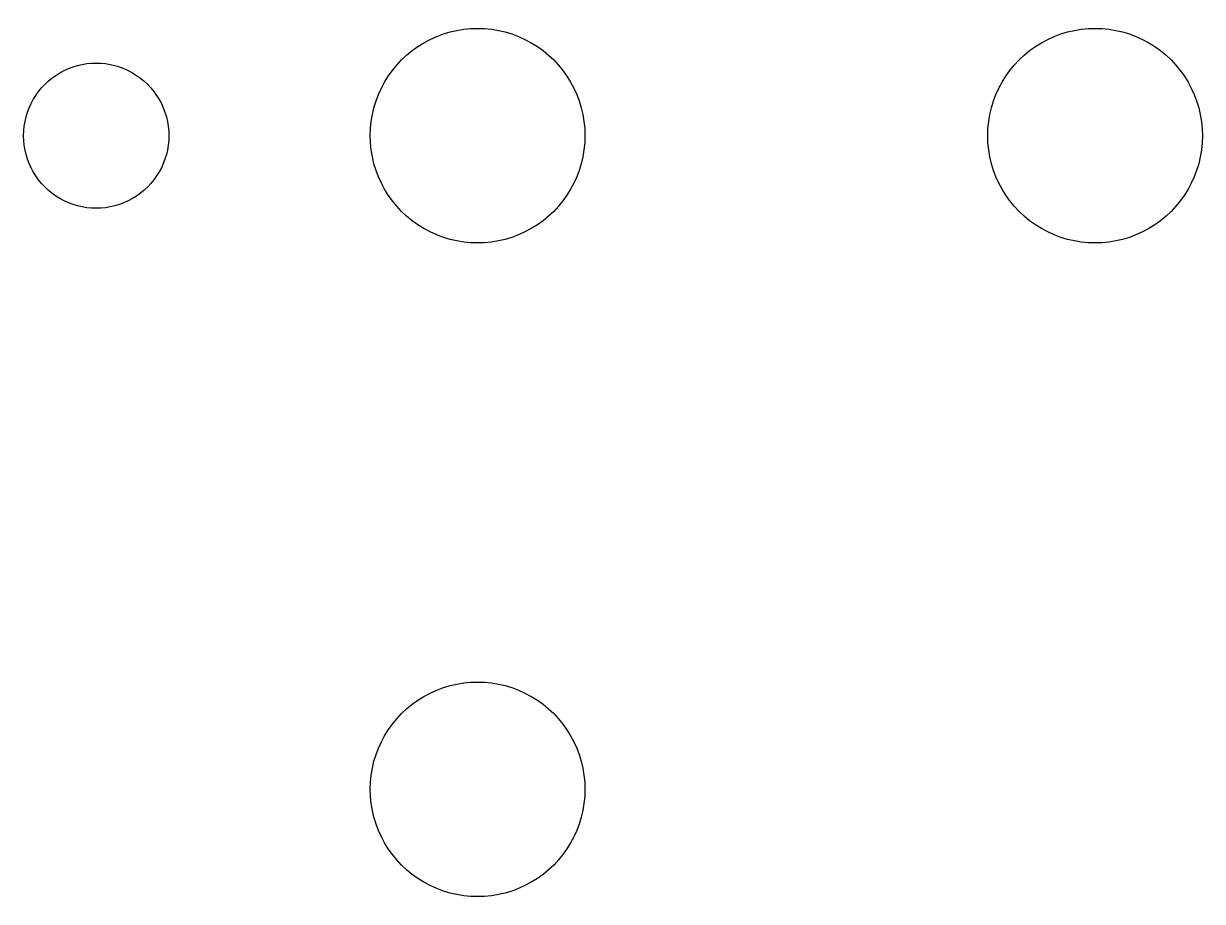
# Model space of a CAD drawing. Extents: x 0.1 to 75.9, y 0.1 to 12.3.
# Drawn here: x 0.13 to 16.61, y 0.06 to 12.34 of the extents above.
import ezdxf

# ---------------------------------------------------------------- set-up
doc = ezdxf.new("R2010")
doc.units = 0
doc.layers.add('Layer_1', color=7, linetype='CONTINUOUS')

msp = doc.modelspace()

# ---------------------------------------------------------------- linework, layer by layer
at = {"layer": 'Layer_1', "color": 7}
for points in [[(2.158995, 10.772101), (2.158995, 10.772101)], [(7.97815, 10.772109)], [(16.61413, 10.772109)], [(7.97815, 1.62813)]]:
    msp.add_lwpolyline(points, close=True, dxfattribs=at)
for points in [[(5.726445, 12.072131), (6.190898, 12.340284), (6.763128, 12.340284), (7.227582, 12.072131)], [(14.362425, 12.072131), (14.826879, 12.340284), (15.399109, 12.340284), (15.863562, 12.072131)], [(4.975877, 10.772109), (4.975877, 11.308413), (5.261992, 11.803979), (5.726445, 12.072131)], [(7.227582, 12.072131), (7.692035, 11.803979), (7.97815, 11.308413), (7.97815, 10.772109)], [(13.611857, 10.772109), (13.611857, 11.308413), (13.897972, 11.803979), (14.362425, 12.072131)], [(15.863562, 12.072131), (16.328015, 11.803979), (16.61413, 11.308413), (16.61413, 10.772109)], [(0.634998, 11.651981), (0.949349, 11.833472), (1.336645, 11.833472), (1.650996, 11.651981)], [(0.634998, 11.651981), (0.949349, 11.833472), (1.336645, 11.833472), (1.650996, 11.651981)], [(0.127, 10.772101), (0.127, 11.135082), (0.320648, 11.470491), (0.634998, 11.651981)], [(0.127, 10.772101), (0.127, 11.135082), (0.320648, 11.470491), (0.634998, 11.651981)], [(1.650996, 11.651981), (1.965347, 11.470491), (2.158995, 11.135082), (2.158995, 10.772101)], [(1.650996, 11.651981), (1.965347, 11.470491), (2.158995, 11.135082), (2.158995, 10.772101)], [(0.634998, 9.892222), (0.320648, 10.073712), (0.127, 10.40912), (0.127, 10.772101)], [(0.634998, 9.892222), (0.320648, 10.073712), (0.127, 10.40912), (0.127, 10.772101)], [(2.158995, 10.772101), (2.158995, 10.40912), (1.965347, 10.073712), (1.650996, 9.892222)], [(2.158995, 10.772101), (2.158995, 10.40912), (1.965347, 10.073712), (1.650996, 9.892222)], [(5.726445, 9.472087), (5.261992, 9.740239), (4.975877, 10.235805), (4.975877, 10.772109)], [(7.97815, 10.772109), (7.97815, 10.235805), (7.692035, 9.740239), (7.227582, 9.472087)], [(14.362425, 9.472087), (13.897972, 9.740239), (13.611857, 10.235805), (13.611857, 10.772109)], [(16.61413, 10.772109), (16.61413, 10.235805), (16.328015, 9.740239), (15.863562, 9.472087)], [(1.650996, 9.892222), (1.336645, 9.710731), (0.949349, 9.710731), (0.634998, 9.892222)], [(1.650996, 9.892222), (1.336645, 9.710731), (0.949349, 9.710731), (0.634998, 9.892222)], [(7.227582, 9.472087), (6.763128, 9.203934), (6.190898, 9.203934), (5.726445, 9.472087)], [(15.863562, 9.472087), (15.399109, 9.203934), (14.826879, 9.203934), (14.362425, 9.472087)], [(5.726445, 2.928152), (6.190898, 3.196304), (6.763128, 3.196304), (7.227582, 2.928152)], [(4.975877, 1.62813), (4.975877, 2.164434), (5.261992, 2.66), (5.726445, 2.928152)], [(7.227582, 2.928152), (7.692035, 2.66), (7.97815, 2.164434), (7.97815, 1.62813)], [(5.726445, 0.328108), (5.261992, 0.59626), (4.975877, 1.091825), (4.975877, 1.62813)], [(7.97815, 1.62813), (7.97815, 1.091825), (7.692035, 0.59626), (7.227582, 0.328108)], [(7.227582, 0.328108), (6.763128, 0.059955), (6.190898, 0.059955), (5.726445, 0.328108)]]:
    msp.add_open_spline(points, degree=3, dxfattribs=at)

doc.saveas('drawing.dxf')
